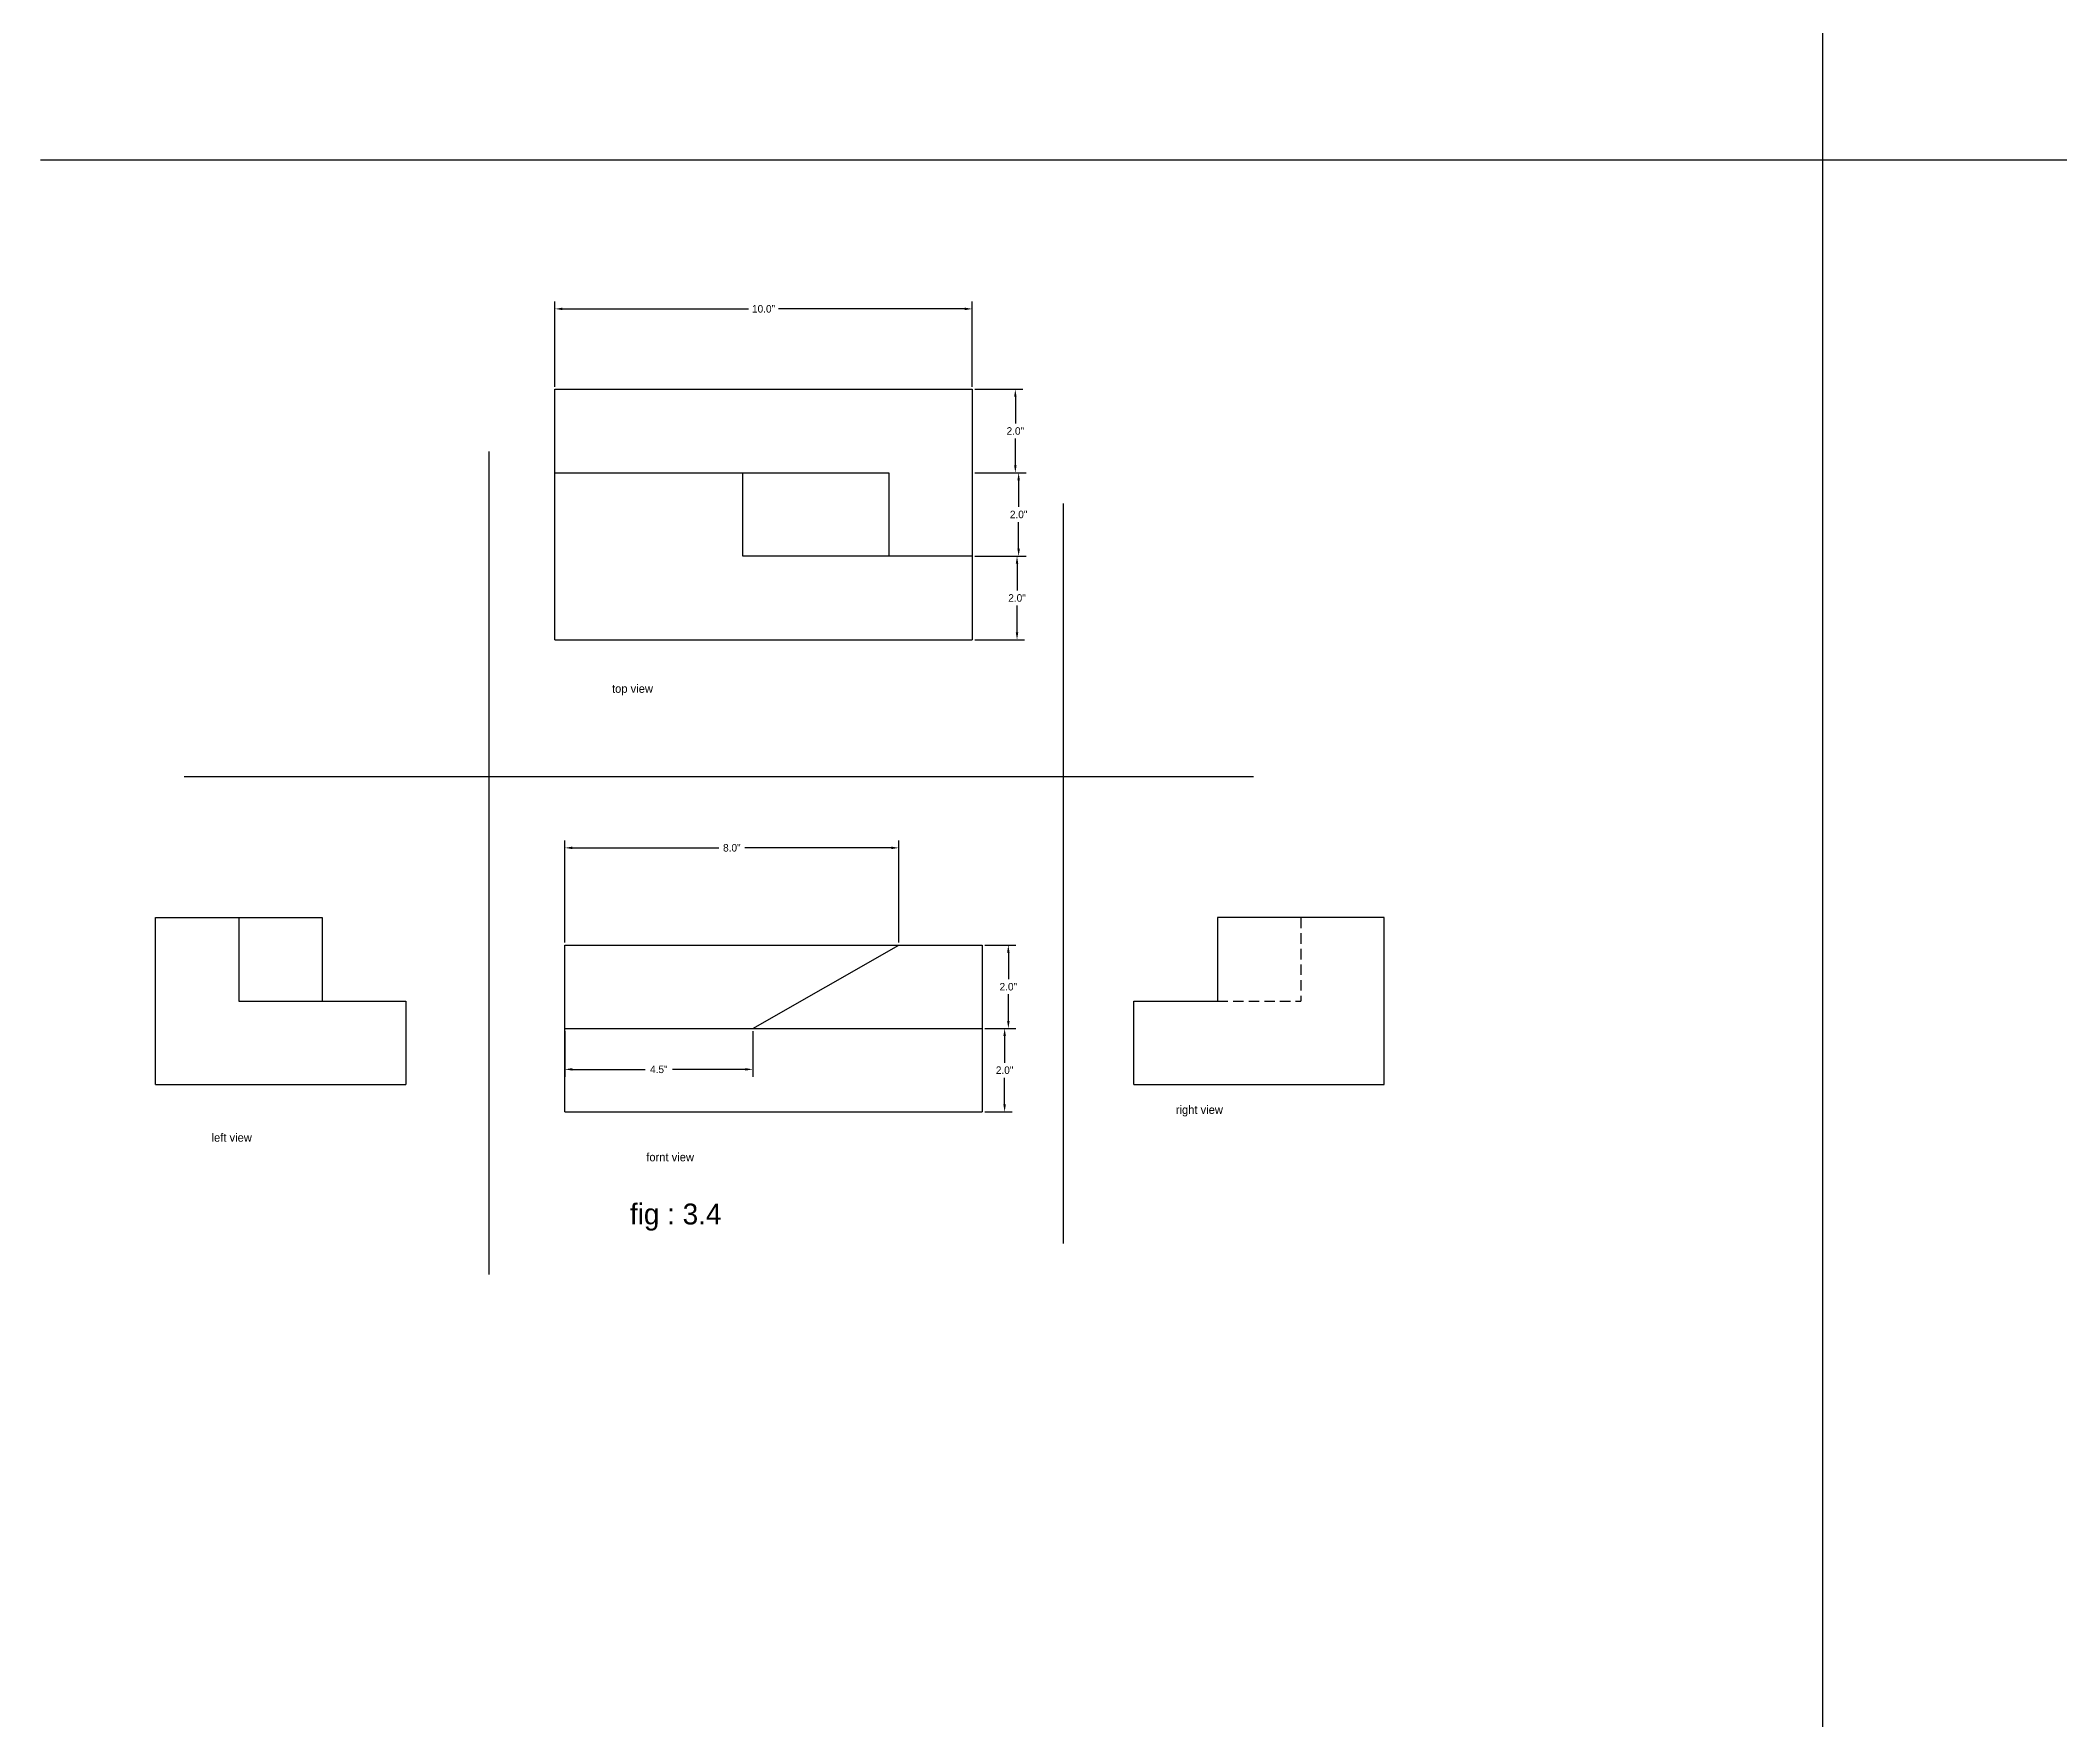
# Model space of a CAD drawing. Header units: inches. Extents: x 40 to 360, y -70 to 91.
# Drawn here: x 191.56 to 239.95, y -29.75 to 10.47 of the extents above; entities that cross this region are included whole.
import ezdxf

# ---------------------------------------------------------------- set-up
doc = ezdxf.new("R2010")
doc.units = ezdxf.units.IN
doc.header["$MEASUREMENT"] = 0
doc.linetypes.add('DASHED2', pattern=[0.375, 0.25, -0.125])
doc.dimstyles.get("Standard").update_dxf_attribs({"dimtxt": 0.18, "dimasz": 0.18, "dimexe": 0.18, "dimexo": 0.0625, "dimgap": 0.09, "dimtad": 0, "dimtih": 1, "dimtoh": 1, "dimdec": 1, "dimzin": 0, "dimdsep": 46, "dimlunit": 3, "dimtxsty": 'Standard', "dimcen": 0.09, "dimadec": 0, "dimazin": 0, "dimtfac": 1, "dimtdec": 1, "dimtofl": 0, "dimtmove": 0, "dimatfit": 3, "dimfxl": 1, "dimtolj": 1, "dimtzin": 0, "dimarcsym": 0})

# ---------------------------------------------------------------- blocks, each defined once
blk = doc.blocks.new('*D25')
at = {"color": 0, "lineweight": -2}
for p, q in [((203.891, 2.178), (203.891, 4.222)), ((204.071, 4.042), (208.531, 4.042)), ((213.711, 4.042), (209.251, 4.042)), ((213.891, 2.178), (213.891, 4.222))]:
    blk.add_line(p, q, dxfattribs=at)
at = {"color": 0}
for points in [[(204.071, 4.072), (204.071, 4.012), (203.891, 4.042)], [(213.711, 4.072), (213.711, 4.012), (213.891, 4.042)]]:
    blk.add_solid(points, dxfattribs=at)
at = {"layer": 'Defpoints', "color": 0}
for p in [(213.891, 4.042), (203.891, 2.116), (213.891, 2.116)]:
    blk.add_point(p, dxfattribs=at)
at = {"color": 0, "insert": (208.891, 4.042), "char_height": 0.18, "attachment_point": 5}
blk.add_mtext('\\A1;10.0"', dxfattribs=at)
blk = doc.blocks.new('*D26')
at = {"color": 0, "lineweight": -2}
for p, q in [((213.953, 2.116), (215.104, 2.116)), ((214.924, 1.936), (214.924, 1.296)), ((214.924, 0.296), (214.924, 0.936)), ((213.953, 0.116), (215.104, 0.116))]:
    blk.add_line(p, q, dxfattribs=at)
at = {"color": 0}
for points in [[(214.894, 1.936), (214.954, 1.936), (214.924, 2.116)], [(214.894, 0.296), (214.954, 0.296), (214.924, 0.116)]]:
    blk.add_solid(points, dxfattribs=at)
at = {"layer": 'Defpoints', "color": 0}
for p in [(213.891, 2.116), (213.891, 0.116), (214.924, 0.116)]:
    blk.add_point(p, dxfattribs=at)
at = {"color": 0, "insert": (214.924, 1.116), "char_height": 0.18, "attachment_point": 5}
blk.add_mtext('\\A1;2.0"', dxfattribs=at)
blk = doc.blocks.new('*D27')
at = {"color": 0, "lineweight": -2}
for p, q in [((213.953, 0.116), (215.183, 0.116)), ((215.003, -0.064), (215.003, -0.704)), ((215.003, -1.704), (215.003, -1.064)), ((213.953, -1.884), (215.183, -1.884))]:
    blk.add_line(p, q, dxfattribs=at)
at = {"color": 0}
for points in [[(214.973, -0.064), (215.033, -0.064), (215.003, 0.116)], [(214.973, -1.704), (215.033, -1.704), (215.003, -1.884)]]:
    blk.add_solid(points, dxfattribs=at)
at = {"layer": 'Defpoints', "color": 0}
for p in [(213.891, 0.116), (213.891, -1.884), (215.003, -1.884)]:
    blk.add_point(p, dxfattribs=at)
at = {"color": 0, "insert": (215.003, -0.884), "char_height": 0.18, "attachment_point": 5}
blk.add_mtext('\\A1;2.0"', dxfattribs=at)
blk = doc.blocks.new('*D28')
at = {"color": 0, "lineweight": -2}
for p, q in [((213.953, -1.884), (215.144, -1.884)), ((214.964, -2.064), (214.964, -2.704)), ((214.964, -3.704), (214.964, -3.064)), ((213.953, -3.884), (215.144, -3.884))]:
    blk.add_line(p, q, dxfattribs=at)
at = {"color": 0}
for points in [[(214.934, -2.064), (214.994, -2.064), (214.964, -1.884)], [(214.934, -3.704), (214.994, -3.704), (214.964, -3.884)]]:
    blk.add_solid(points, dxfattribs=at)
at = {"layer": 'Defpoints', "color": 0}
for p in [(213.891, -1.884), (213.891, -3.884), (214.964, -3.884)]:
    blk.add_point(p, dxfattribs=at)
at = {"color": 0, "insert": (214.964, -2.884), "char_height": 0.18, "attachment_point": 5}
blk.add_mtext('\\A1;2.0"', dxfattribs=at)
blk = doc.blocks.new('*D29')
at = {"color": 0, "lineweight": -2}
for p, q in [((204.131, -11.136), (204.131, -8.69)), ((212.131, -11.136), (212.131, -8.69)), ((204.311, -8.87), (207.816, -8.87)), ((211.951, -8.87), (208.446, -8.87))]:
    blk.add_line(p, q, dxfattribs=at)
at = {"color": 0}
for points in [[(204.311, -8.84), (204.311, -8.9), (204.131, -8.87)], [(211.951, -8.84), (211.951, -8.9), (212.131, -8.87)]]:
    blk.add_solid(points, dxfattribs=at)
at = {"layer": 'Defpoints', "color": 0}
for p in [(212.131, -8.87), (204.131, -11.198), (212.131, -11.198)]:
    blk.add_point(p, dxfattribs=at)
at = {"color": 0, "insert": (208.131, -8.87), "char_height": 0.18, "attachment_point": 5}
blk.add_mtext('\\A1;8.0"', dxfattribs=at)
blk = doc.blocks.new('*D30')
at = {"color": 0, "lineweight": -2}
for p, q in [((204.131, -13.261), (204.131, -14.357)), ((208.631, -13.261), (208.631, -14.357)), ((204.311, -14.177), (206.051, -14.177)), ((208.451, -14.177), (206.711, -14.177))]:
    blk.add_line(p, q, dxfattribs=at)
at = {"color": 0}
for points in [[(204.311, -14.147), (204.311, -14.207), (204.131, -14.177)], [(208.451, -14.147), (208.451, -14.207), (208.631, -14.177)]]:
    blk.add_solid(points, dxfattribs=at)
at = {"layer": 'Defpoints', "color": 0}
for p in [(204.131, -13.198), (208.631, -13.198), (208.631, -14.177)]:
    blk.add_point(p, dxfattribs=at)
at = {"color": 0, "insert": (206.381, -14.177), "char_height": 0.18, "attachment_point": 5}
blk.add_mtext('\\A1;4.5"', dxfattribs=at)
blk = doc.blocks.new('*D31')
at = {"color": 0, "lineweight": -2}
for p, q in [((214.194, -11.198), (214.936, -11.198)), ((214.756, -11.378), (214.756, -12.018)), ((214.756, -13.018), (214.756, -12.378)), ((214.194, -13.198), (214.936, -13.198))]:
    blk.add_line(p, q, dxfattribs=at)
at = {"color": 0}
for points in [[(214.726, -11.378), (214.786, -11.378), (214.756, -11.198)], [(214.726, -13.018), (214.786, -13.018), (214.756, -13.198)]]:
    blk.add_solid(points, dxfattribs=at)
at = {"layer": 'Defpoints', "color": 0}
for p in [(214.131, -11.198), (214.131, -13.198), (214.756, -13.198)]:
    blk.add_point(p, dxfattribs=at)
at = {"color": 0, "insert": (214.756, -12.198), "char_height": 0.18, "attachment_point": 5}
blk.add_mtext('\\A1;2.0"', dxfattribs=at)
blk = doc.blocks.new('*D32')
at = {"color": 0, "lineweight": -2}
for p, q in [((214.194, -13.198), (214.847, -13.198)), ((214.667, -13.378), (214.667, -14.018)), ((214.667, -15.018), (214.667, -14.378)), ((214.194, -15.198), (214.847, -15.198))]:
    blk.add_line(p, q, dxfattribs=at)
at = {"color": 0}
for points in [[(214.637, -13.378), (214.697, -13.378), (214.667, -13.198)], [(214.637, -15.018), (214.697, -15.018), (214.667, -15.198)]]:
    blk.add_solid(points, dxfattribs=at)
at = {"layer": 'Defpoints', "color": 0}
for p in [(214.131, -13.198), (214.131, -15.198), (214.667, -15.198)]:
    blk.add_point(p, dxfattribs=at)
at = {"color": 0, "insert": (214.667, -14.198), "char_height": 0.18, "attachment_point": 5}
blk.add_mtext('\\A1;2.0"', dxfattribs=at)

msp = doc.modelspace()

# ---------------------------------------------------------------- linework, layer by layer
for p, q in [((234.263, 90.933), (234.263, -69.984)), ((191.562, 7.611), (359.786, 7.611)), ((203.891, 0.116), (203.891, 2.116)), ((203.891, 2.116), (213.891, 2.116)), ((213.891, 2.116), (213.891, 0.116)), ((202.307, 0.624), (202.307, -19.092)), ((203.891, -3.884), (203.891, 0.116)), ((203.891, 0.116), (211.891, 0.116)), ((208.391, -1.884), (208.391, 0.116)), ((211.891, 0.116), (211.891, -1.884)), ((213.891, 0.116), (213.891, -1.884)), ((216.071, -0.619), (216.071, -18.346)), ((213.891, -1.884), (208.391, -1.884)), ((213.891, -1.884), (213.891, -3.884)), ((203.891, -3.884), (213.891, -3.884)), ((195.011, -7.163), (220.631, -7.163)), ((194.318, -14.541), (194.318, -10.541)), ((194.318, -10.541), (196.318, -10.541)), ((196.318, -10.541), (198.318, -10.541)), ((196.318, -10.541), (196.318, -12.541)), ((198.318, -10.541), (198.318, -12.541)), ((221.765, -10.541), (219.765, -10.541)), ((219.765, -10.541), (219.765, -12.541)), ((223.765, -10.541), (221.765, -10.541)), ((223.765, -14.541), (223.765, -10.541)), ((204.131, -13.198), (204.131, -11.198)), ((204.131, -11.198), (212.131, -11.198)), ((208.631, -13.198), (212.131, -11.198)), ((212.131, -11.198), (214.131, -11.198)), ((214.131, -11.198), (214.131, -13.198)), ((196.318, -12.541), (200.318, -12.541)), ((200.318, -12.541), (200.318, -14.541)), ((217.765, -14.541), (217.765, -12.541)), ((217.765, -12.541), (219.765, -12.541)), ((204.131, -15.198), (204.131, -13.198)), ((204.131, -13.198), (208.631, -13.198)), ((208.631, -13.198), (214.131, -13.198)), ((208.631, -13.198), (208.631, -13.198)), ((214.131, -13.198), (214.131, -15.198)), ((194.318, -14.541), (200.318, -14.541)), ((217.765, -14.541), (223.765, -14.541)), ((204.131, -15.198), (214.131, -15.198))]:
    msp.add_line(p, q)
at = {"linetype": 'DASHED2'}
for p in [(221.765, -10.541), (219.765, -12.541)]:
    msp.add_line(p, (221.765, -12.541), dxfattribs=at)

# ---------------------------------------------------------------- texts
at = {"attachment_point": 1}
for s, insert, char_height, width in [('top view', (205.26, -4.956), 0.2, 6.16789), ('right view', (218.768, -15.044), 0.2, 3.79835), ('left view', (195.664, -15.71), 0.2, 3.21097), ('fornt view', (206.08, -16.179), 0.2, 5.83457), ('fig : 3.4', (205.689, -17.392), 0.5, 5.01225)]:
    msp.add_mtext(s, dxfattribs=dict(at, insert=insert, char_height=char_height, width=width))

# ---------------------------------------------------------------- dimensions: what is measured, and where the dimension line sits
for base, p1, p2, picture, middle in [((213.891, 4.042), (203.891, 2.116), (213.891, 2.116), '*D25', (208.891, 4.042)), ((212.131, -8.87), (204.131, -11.198), (212.131, -11.198), '*D29', (208.131, -8.87)), ((208.631, -14.177), (204.131, -13.198), (208.631, -13.198), '*D30', (206.381, -14.177))]:
    dim = msp.add_linear_dim(base=base, p1=p1, p2=p2, dimstyle='Standard')
    dim.commit()
    dim.dimension.update_dxf_attribs({"geometry": picture, "text_midpoint": middle})
for base, p1, p2, picture, middle in [((214.924, 0.116), (213.891, 2.116), (213.891, 0.116), '*D26', (214.924, 1.116)), ((215.003, -1.884), (213.891, 0.116), (213.891, -1.884), '*D27', (215.003, -0.884)), ((214.964, -3.884), (213.891, -1.884), (213.891, -3.884), '*D28', (214.964, -2.884)), ((214.756, -13.198), (214.131, -11.198), (214.131, -13.198), '*D31', (214.756, -12.198)), ((214.667, -15.198), (214.131, -13.198), (214.131, -15.198), '*D32', (214.667, -14.198))]:
    dim = msp.add_linear_dim(base=base, p1=p1, p2=p2, angle=90, dimstyle='Standard')
    dim.commit()
    dim.dimension.update_dxf_attribs({"geometry": picture, "text_midpoint": middle})

doc.saveas('drawing.dxf')
